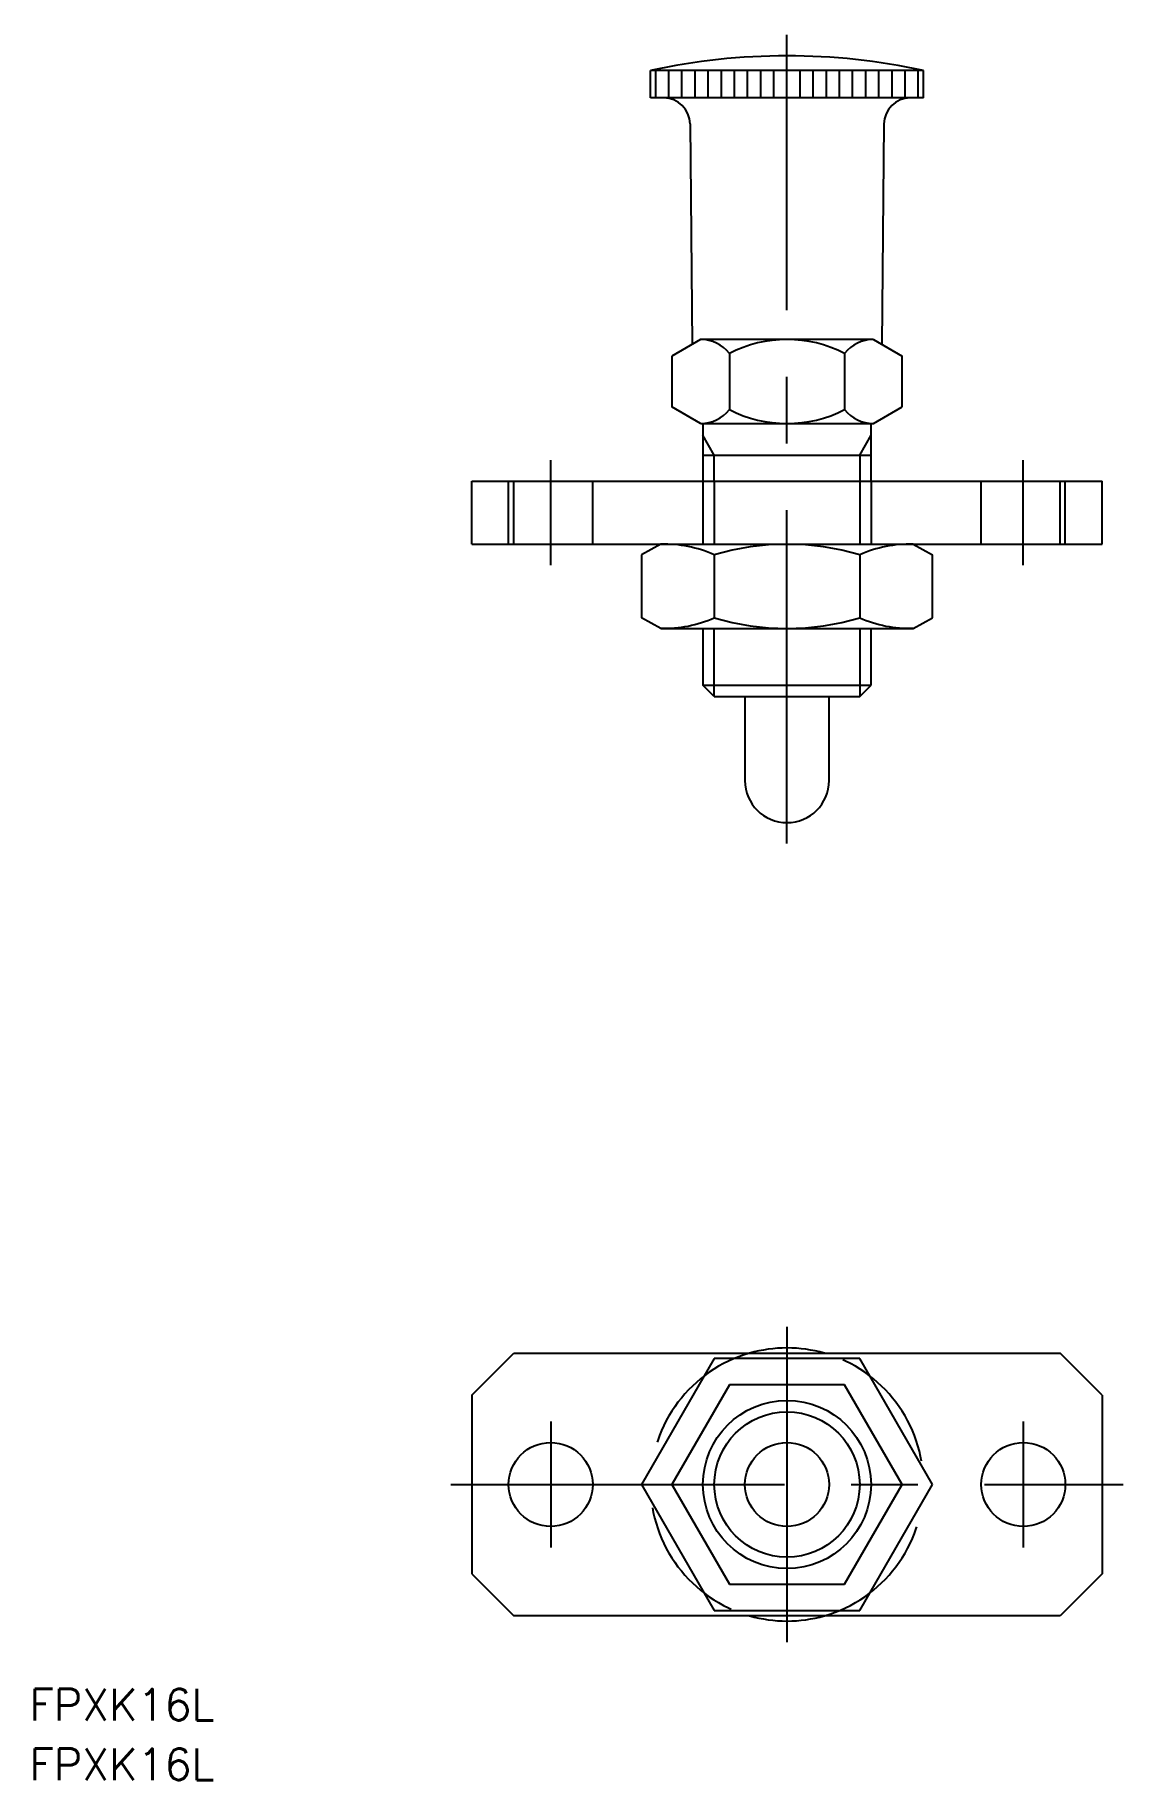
# Model space of a CAD drawing. Extents: x -72 to 32, y -28 to 138.
import ezdxf

# ---------------------------------------------------------------- set-up
doc = ezdxf.new("R2010")
doc.units = 0
doc.linetypes.add('CENTER', pattern=[50.8, 31.75, -6.35, 6.35, -6.35])
doc.linetypes.add('DASHED', pattern=[19.05, 12.7, -6.35])
doc.layers.get('0').update_dxf_attribs({"linetype": 'CONTINUOUS'})
doc.layers.add('CENTER', color=1, linetype='CENTER')
doc.styles.get("Standard").update_dxf_attribs({"font": 'txt.shx', "height": 3, "bigfont": 'bigfont.shx'})

# ---------------------------------------------------------------- blocks, each defined once
blk = doc.blocks.new('*U2')
at = {"color": 7, "linetype": 'CONTINUOUS'}
blk.add_text('FPXK16L', height=3, dxfattribs=at).set_placement((-72.12, -22.46))
blk = doc.blocks.new('*U3')
at = {"color": 7, "linetype": 'CONTINUOUS'}
blk.add_text('FPXK16L', height=3, dxfattribs=at).set_placement((-72.12, -28.15))

msp = doc.modelspace()

# ---------------------------------------------------------------- linework, layer by layer
at = {"color": 7, "linetype": 'CONTINUOUS'}
for p, q in [((13, 134.62), (-13, 134.62)), ((-13, 132.02), (-13, 134.62)), ((-12.5, 132.02), (-12.5, 134.62)), ((-11.25, 132.02), (-11.25, 134.62)), ((-10, 132.02), (-10, 134.62)), ((-8.75, 132.02), (-8.75, 134.62)), ((-7.5, 132.02), (-7.5, 134.62)), ((-6.25, 132.02), (-6.25, 134.62)), ((-5, 132.02), (-5, 134.62)), ((-3.75, 132.02), (-3.75, 134.62)), ((-2.5, 132.02), (-2.5, 134.62)), ((-1.25, 132.02), (-1.25, 134.62)), ((0, 132.02), (0, 134.62)), ((1.25, 132.02), (1.25, 134.62)), ((2.5, 132.02), (2.5, 134.62)), ((3.75, 132.02), (3.75, 134.62)), ((5, 132.02), (5, 134.62)), ((6.25, 132.02), (6.25, 134.62)), ((7.5, 132.02), (7.5, 134.62)), ((8.75, 132.02), (8.75, 134.62)), ((10, 132.02), (10, 134.62)), ((11.25, 132.02), (11.25, 134.62)), ((12.5, 132.02), (12.5, 134.62)), ((13, 132.02), (13, 134.62)), ((13, 132.02), (-13, 132.02)), ((-9.23, 129.55), (-9.04, 108.55)), ((9.23, 129.55), (9.04, 108.55)), ((-8.23, 109.02), (-10.97, 107.44)), ((8.23, 109.02), (-8.23, 109.02)), ((8.23, 109.02), (10.97, 107.44)), ((-10.97, 107.44), (-10.97, 102.61)), ((-5.48, 107.7), (-5.48, 102.35)), ((5.48, 107.7), (5.48, 102.35)), ((10.97, 102.61), (10.97, 107.44)), ((-8.23, 101.02), (-10.97, 102.61)), ((8.23, 101.02), (10.97, 102.61)), ((-8.23, 101.02), (8.23, 101.02)), ((-8, 101.02), (-8, 95.52)), ((8, 95.52), (8, 101.02)), ((-8, 98.02), (8, 98.02)), ((-30, 95.52), (30, 95.52)), ((-30, 89.52), (-30, 95.52)), ((-26, 89.52), (-26, 95.52)), ((26, 89.52), (26, 95.52)), ((30, 89.52), (30, 95.52)), ((-30, 89.52), (30, 89.52)), ((-12, 89.52), (-13.86, 88.52)), ((-13.86, 88.52), (-13.86, 82.52)), ((-6.93, 88.52), (-6.93, 82.52)), ((6.93, 88.52), (6.93, 82.52)), ((12, 89.52), (13.86, 88.52)), ((13.86, 82.52), (13.86, 88.52)), ((-12, 81.52), (-13.86, 82.52)), ((-12, 81.52), (12, 81.52)), ((-8, 81.52), (-8, 76.11)), ((8, 76.11), (8, 81.52)), ((12, 81.52), (13.86, 82.52)), ((-6.92, 75.02), (-8, 76.11)), ((-8, 76.11), (8, 76.11)), ((-6.92, 75.02), (6.92, 75.02)), ((-4, 75.02), (-4, 67.02)), ((4, 67.02), (4, 75.02)), ((6.92, 75.02), (8, 76.11)), ((-30, 8.5), (-26, 12.5)), ((-26, 12.5), (26, 12.5)), ((-6.93, 12), (-13.86, 0)), ((6.93, 12), (-6.93, 12)), ((13.86, 0), (6.93, 12)), ((30, 8.5), (26, 12.5)), ((-30, 8.5), (-30, -8.5)), ((30, 8.5), (30, -8.5)), ((-13.86, 0), (-6.93, -12)), ((6.93, -12), (13.86, 0)), ((-30, -8.5), (-26, -12.5)), ((30, -8.5), (26, -12.5)), ((26, -12.5), (-26, -12.5)), ((-6.93, -12), (6.93, -12))]:
    msp.add_line(p, q, dxfattribs=at)
at = {"color": 3, "linetype": 'CONTINUOUS'}
for p, q in [((-6.92, 98.02), (-8, 99.9)), ((6.92, 98.02), (8, 99.9)), ((-6.92, 95.52), (-6.92, 98.02)), ((6.92, 98.02), (6.92, 95.52)), ((-6.92, 75.02), (-6.92, 81.52)), ((6.92, 81.52), (6.92, 75.02))]:
    msp.add_line(p, q, dxfattribs=at)
at = {"color": 3, "linetype": 'DASHED'}
for p, q in [((-26.5, 89.52), (-26.5, 95.52)), ((-18.5, 89.52), (-18.5, 95.52)), ((-8, 95.52), (-8, 89.52)), ((-6.92, 95.52), (-6.92, 89.52)), ((6.92, 95.52), (6.92, 89.52)), ((8, 95.52), (8, 89.52)), ((18.5, 89.52), (18.5, 95.52)), ((26.5, 89.52), (26.5, 95.52)), ((-5.48, 9.5), (-10.97, 0)), ((5.48, 9.5), (-5.48, 9.5)), ((10.97, 0), (5.48, 9.5)), ((-10.97, 0), (-5.48, -9.5)), ((5.48, -9.5), (10.97, 0)), ((-5.48, -9.5), (5.48, -9.5))]:
    msp.add_line(p, q, dxfattribs=at)
at = {"color": 7, "linetype": 'CONTINUOUS'}
for centre, radius in [((0, 0), 8), ((-22.5, 0), 4), ((0, 0), 4), ((22.5, 0), 4)]:
    msp.add_circle(centre, radius, dxfattribs=at)
at = {"color": 3, "linetype": 'CONTINUOUS'}
msp.add_circle((0, 0), 6.92, dxfattribs=at)
at = {"color": 7, "linetype": 'CONTINUOUS'}
for centre, radius, start, end in [((0, 74.97), 61.06, 77.7067, 102.2933), ((-11.73, 129.52), 2.5, 0.5, 90), ((11.73, 129.52), 2.5, 90, 179.5), ((-8.23, 105.53), 3.5, 38.3631, 90), ((0, 97.02), 12, 62.8019, 117.1981), ((8.23, 105.53), 3.5, 90, 141.6369), ((-8.23, 104.52), 3.5, 270, 321.6369), ((0, 113.02), 12, 242.8019, 297.1981), ((8.23, 104.52), 3.5, 218.3631, 270), ((-11.65, 77.96), 11.57, 65.9421, 91.7347), ((0, 65.02), 24.5, 73.5736, 106.4264), ((11.65, 77.96), 11.57, 88.2653, 114.0579), ((-11.65, 93.09), 11.57, 268.2653, 294.0579), ((0, 106.02), 24.5, 253.5736, 286.4264), ((11.65, 93.09), 11.57, 245.9421, 271.7347), ((0, 67.02), 4, 180, 360), ((0, 0), 13, 74.0576, 105.9424), ((0, 0), 13, 254.0576, 285.9424)]:
    msp.add_arc(centre, radius, start, end, dxfattribs=at)
at = {"color": 3, "linetype": 'DASHED'}
for start, end in [(105.9424, 254.0576), (285.9424, 74.0576)]:
    msp.add_arc((0, 0), 13, start, end, dxfattribs=at)
at = {"layer": 'CENTER', "color": 1, "linetype": 'CENTER'}
for p, q in [((0, 61.02), (0, 138.02)), ((-22.5, 87.52), (-22.5, 97.52)), ((22.5, 87.52), (22.5, 97.52)), ((0, 15), (0, -15)), ((-22.5, 6), (-22.5, -6)), ((22.5, 6), (22.5, -6)), ((-32, 0), (32, 0))]:
    msp.add_line(p, q, dxfattribs=at)

# ---------------------------------------------------------------- block references
at = {"color": 7, "linetype": 'CONTINUOUS'}
for name in ['*U2', '*U3']:
    msp.add_blockref(name, (0, 0), dxfattribs=at)

doc.saveas('drawing.dxf')
